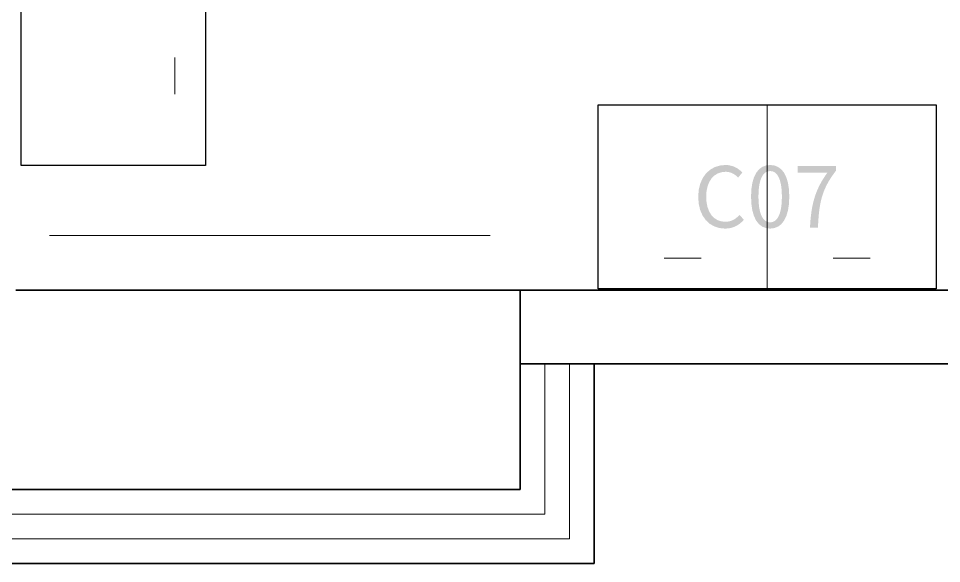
# Model space of a CAD drawing. Header units: millimetres. Extents: x -4600 to 229000, y -4300 to 19460.
# Drawn here: x 42729 to 45732, y 2978 to 4753 of the extents above; entities that cross this region are included whole.
import ezdxf

# ---------------------------------------------------------------- set-up
doc = ezdxf.new("R2010")
doc.units = ezdxf.units.MM
doc.header["$LTSCALE"] = 100
for name, color, linetype, lineweight in [('A-CABINET', 32, 'Continuous', 25), ('A-CURTAIN', 6, 'Continuous', 13), ('A-EX-WALL', 7, 'Continuous', 35), ('A-EX-WINDOW', 4, 'Continuous', 18), ('A-TEXT', 7, 'Continuous', 18), ('R2-DETAIL', 7, 'Continuous', 13)]:
    doc.layers.add(name, color=color, linetype=linetype, lineweight=lineweight)

# ---------------------------------------------------------------- blocks, each defined once
blk = doc.blocks.new('SOURCE_PROPOSED')
at = {"layer": 'A-EX-WALL'}
for p, q in [((6350, 2068.5), (2720, 2068.5)), ((4360.6, 1418.5), (4360.6, 2068.5)), ((4601.6, 1827.6), (4360.6, 1827.6)), ((6591.9, 1827.6), (4601.6, 1827.6)), ((4601.6, 1177.6), (4601.6, 1827.6)), ((1859.2, 1418.5), (4360.6, 1418.5)), ((1622.1, 1177.6), (4601.6, 1177.6))]:
    blk.add_line(p, q, dxfattribs=at)
at = {"layer": 'A-EX-WINDOW'}
for p, q in [((4440.9, 1338.2), (4440.9, 1827.6)), ((4521.3, 1257.9), (4521.3, 1827.6)), ((1778.9, 1338.2), (4440.9, 1338.2)), ((1698.6, 1257.9), (4521.3, 1257.9))]:
    blk.add_line(p, q, dxfattribs=at)
blk = doc.blocks.new('FURNITURE_DESIGN')
at = {"layer": 'A-TEXT'}
h = blk.add_hatch(color=256, dxfattribs=at)
edge = h.paths.add_edge_path()
edge.add_spline(control_points=[(5027.2, 2268.6), (5053.2, 2268.6), (5072.8, 2278.9), (5088.6, 2297.2)], knot_values=[0, 0, 0, 0, 1, 1, 1, 1], degree=3, periodic=0)
edge.add_line((5088.6, 2297.2), (5074.7, 2313.3))
edge.add_spline(control_points=[(5074.7, 2313.3), (5061.9, 2299.1), (5047.4, 2290.7), (5028.3, 2290.7), (4990.1, 2290.7), (4966.1, 2322.3), (4966.1, 2372.8), (4966.1, 2422.7), (4991.5, 2453.6), (5029.1, 2453.6), (5046.3, 2453.6), (5059.4, 2445.9), (5070.1, 2434.7)], knot_values=[0, 0, 0, 0, 1, 1, 1, 2, 2, 2, 3, 3, 3, 4, 4, 4, 4], degree=3, periodic=0)
edge.add_line((5070.1, 2434.7), (5083.7, 2451.1))
edge.add_spline(control_points=[(5083.7, 2451.1), (5072.3, 2463.9), (5053.2, 2475.7), (5028.9, 2475.7), (4978.1, 2475.7), (4940.2, 2436.6), (4940.2, 2372), (4940.2, 2307), (4977.3, 2268.6), (5027.2, 2268.6)], knot_values=[0, 0, 0, 0, 1, 1, 1, 2, 2, 2, 3, 3, 3, 3], degree=3, periodic=0)
h = blk.add_hatch(color=256, dxfattribs=at)
edge = h.paths.add_edge_path()
edge.add_spline(control_points=[(5174.3, 2268.6), (5212.2, 2268.6), (5236.5, 2302.9), (5236.5, 2372.8), (5236.5, 2442.1), (5212.2, 2475.7), (5174.3, 2475.7), (5136.1, 2475.7), (5112.1, 2442.1), (5112.1, 2372.8), (5112.1, 2302.9), (5136.1, 2268.6), (5174.3, 2268.6)], knot_values=[0, 0, 0, 0, 1, 1, 1, 2, 2, 2, 3, 3, 3, 4, 4, 4, 4], degree=3, periodic=0)
edge = h.paths.add_edge_path(flags=0)
edge.add_spline(control_points=[(5174.3, 2288.8), (5151.7, 2288.8), (5136.1, 2314.1), (5136.1, 2372.8), (5136.1, 2431.2), (5151.7, 2456), (5174.3, 2456), (5197, 2456), (5212.5, 2431.2), (5212.5, 2372.8), (5212.5, 2314.1), (5197, 2288.8), (5174.3, 2288.8)], knot_values=[0, 0, 0, 0, 1, 1, 1, 2, 2, 2, 3, 3, 3, 4, 4, 4, 4], degree=3, periodic=0)
h = blk.add_hatch(color=256, dxfattribs=at)
edge = h.paths.add_edge_path()
edge.add_line((5303.9, 2272.1), (5329.8, 2272.1))
edge.add_spline(control_points=[(5329.8, 2272.1), (5333.1, 2350.4), (5341.6, 2397.1), (5388.5, 2457.1)], knot_values=[0, 0, 0, 0, 1, 1, 1, 1], degree=3, periodic=0)
edge.add_line((5388.5, 2457.1), (5388.5, 2472.1))
edge.add_line((5388.5, 2472.1), (5263.3, 2472.1))
edge.add_line((5263.3, 2472.1), (5263.3, 2450.8))
edge.add_line((5263.3, 2450.8), (5360.4, 2450.8))
edge.add_spline(control_points=[(5360.4, 2450.8), (5321.1, 2396.3), (5307.5, 2348), (5303.9, 2272.1)], knot_values=[0, 0, 0, 0, 1, 1, 1, 1], degree=3, periodic=0)
at = {"layer": 'A-CABINET'}
for points in [[(2737.2, 4224.2), (3337.2, 4224.2), (3337.2, 2474.2), (2737.2, 2474.2)], [(4614.3, 2672.1), (5714.3, 2672.1), (5714.3, 2072.1), (4614.3, 2072.1)]]:
    blk.add_lwpolyline(points, close=True, dxfattribs=at)
at = {"layer": 'A-CURTAIN'}
blk.add_line((2829.6, 2245.7), (4263.6, 2245.7), dxfattribs=at)
at = {"layer": 'R2-DETAIL'}
for p, q in [((3237.2, 2705.9), (3237.2, 2825.9)), ((5164.3, 2072.1), (5164.3, 2672.1)), ((4829.3, 2172.1), (4949.3, 2172.1)), ((5379.3, 2172.1), (5499.3, 2172.1))]:
    blk.add_line(p, q, dxfattribs=at)
blk = doc.blocks.new('A02_SHEET')
for name in ['SOURCE_PROPOSED', 'FURNITURE_DESIGN']:
    blk.add_blockref(name, (0, 1800))

msp = doc.modelspace()

# ---------------------------------------------------------------- block references
msp.add_blockref('A02_SHEET', (40000, 0))

doc.saveas('drawing.dxf')
